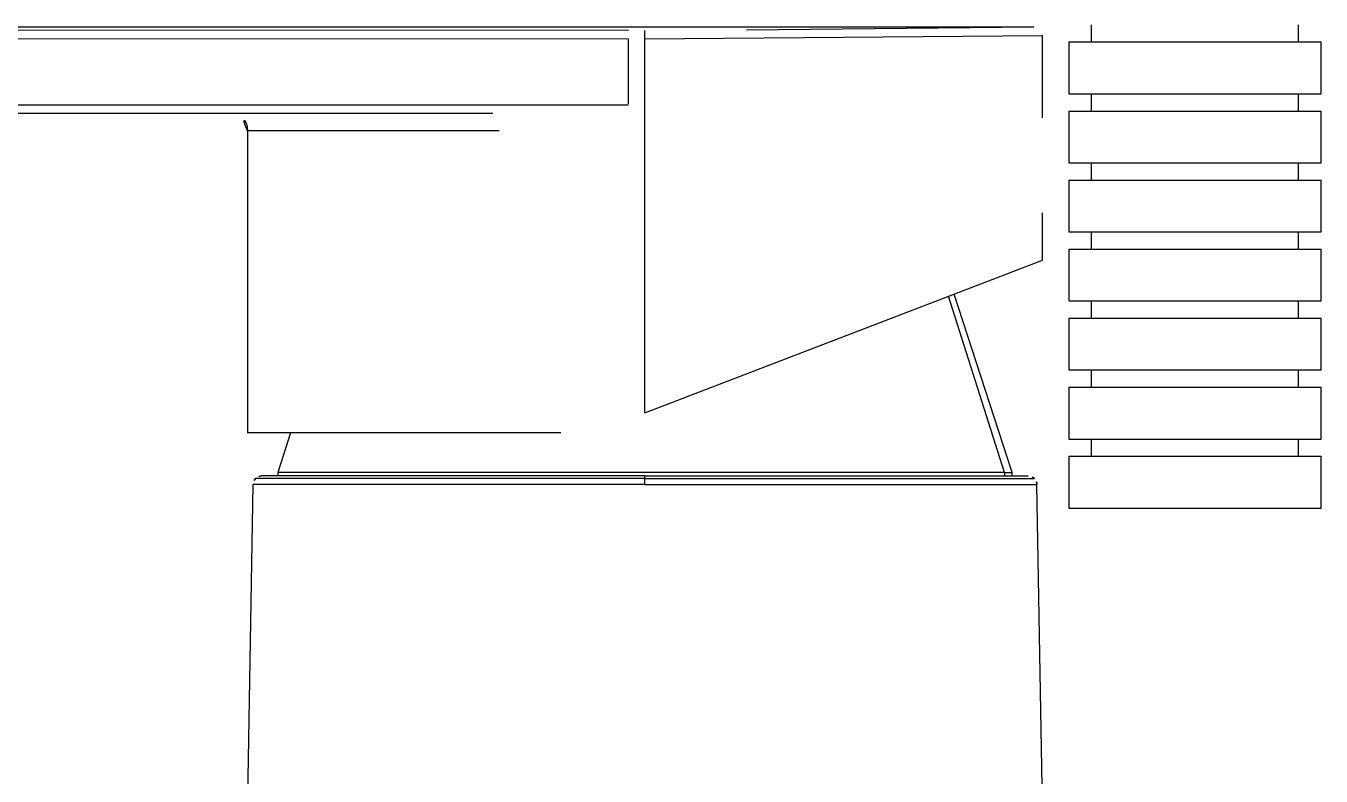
# Model space of a CAD drawing. Extents: x 0 to 16296672895, y -37409619871 to 0.
# Drawn here: x 16296672527.8 to 16296672602.8, y -37409617853.2 to -37409617809.8 of the extents above; entities that cross this region are included whole.
import ezdxf

# ---------------------------------------------------------------- set-up
doc = ezdxf.new("R2010")
doc.units = 0
doc.header["$LTSCALE"] = 10
doc.header["$MEASUREMENT"] = 0
doc.layers.add('1', color=7, linetype='CONTINUOUS')

msp = doc.modelspace()

# ---------------------------------------------------------------- linework, layer by layer
at = {"layer": '1', "color": 7, "linetype": 'Continuous'}
for p, q in [((16296672586.15024, -37409617809.823608), (16296672467.149611, -37409617809.823608)), ((16296672563.649879, -37409617810.515083), (16296672563.649879, -37409617810.015152)), ((16296672589.48234, -37409617809.685341), (16296672589.48234, -37409617810.685341)), ((16296672601.48234, -37409617810.685341), (16296672601.48234, -37409617809.685341)), ((16296672562.69137, -37409617810.51474), (16296672487.70323, -37409617810.490334)), ((16296672562.69165, -37409617814.296944), (16296672562.691389, -37409617810.514961)), ((16296672563.649879, -37409617832.169762), (16296672563.649879, -37409617810.515083)), ((16296672586.649879, -37409617815.073608), (16296672586.649879, -37409617810.297127)), ((16296672588.182341, -37409617810.685341), (16296672588.182341, -37409617813.685341)), ((16296672588.182341, -37409617810.685341), (16296672595.48234, -37409617810.685341)), ((16296672595.48234, -37409617810.685341), (16296672602.782339, -37409617810.685341)), ((16296672602.782339, -37409617813.685341), (16296672602.782339, -37409617810.685341)), ((16296672588.182341, -37409617813.685341), (16296672595.48234, -37409617813.685341)), ((16296672589.48234, -37409617813.685341), (16296672589.48234, -37409617814.685341)), ((16296672595.48234, -37409617813.685341), (16296672602.782339, -37409617813.685341)), ((16296672601.48234, -37409617814.685341), (16296672601.48234, -37409617813.685341)), ((16296672487.70323, -37409617814.323608), (16296672562.680719, -37409617814.323608)), ((16296672588.182341, -37409617814.685341), (16296672588.182341, -37409617817.685341)), ((16296672588.182341, -37409617814.685341), (16296672595.48234, -37409617814.685341)), ((16296672595.48234, -37409617814.685341), (16296672602.782339, -37409617814.685341)), ((16296672602.782339, -37409617817.685341), (16296672602.782339, -37409617814.685341)), ((16296672554.839781, -37409617814.823608), (16296672487.713131, -37409617814.823608)), ((16296672540.649879, -37409617815.823608), (16296672540.649879, -37409617833.323608)), ((16296672555.206869, -37409617815.823608), (16296672540.649879, -37409617815.823608)), ((16296672588.182341, -37409617817.685341), (16296672595.48234, -37409617817.685341)), ((16296672589.48234, -37409617817.685341), (16296672589.48234, -37409617818.685341)), ((16296672595.48234, -37409617817.685341), (16296672602.782339, -37409617817.685341)), ((16296672601.48234, -37409617818.685341), (16296672601.48234, -37409617817.685341)), ((16296672588.182341, -37409617818.685341), (16296672588.182341, -37409617821.685341)), ((16296672588.182341, -37409617818.685341), (16296672595.48234, -37409617818.685341)), ((16296672595.48234, -37409617818.685341), (16296672602.782339, -37409617818.685341)), ((16296672602.782339, -37409617821.685341), (16296672602.782339, -37409617818.685341)), ((16296672586.649879, -37409617823.323608), (16296672586.649879, -37409617820.573608)), ((16296672588.182341, -37409617821.685341), (16296672595.48234, -37409617821.685341)), ((16296672589.48234, -37409617821.685341), (16296672589.48234, -37409617822.685341)), ((16296672595.48234, -37409617821.685341), (16296672602.782339, -37409617821.685341)), ((16296672601.48234, -37409617822.685341), (16296672601.48234, -37409617821.685341)), ((16296672588.182341, -37409617822.685341), (16296672588.182341, -37409617825.685341)), ((16296672588.182341, -37409617822.685341), (16296672595.48234, -37409617822.685341)), ((16296672595.48234, -37409617822.685341), (16296672602.782339, -37409617822.685341)), ((16296672602.782339, -37409617825.685341), (16296672602.782339, -37409617822.685341)), ((16296672563.649879, -37409617832.169762), (16296672586.649879, -37409617823.323608)), ((16296672584.45789, -37409617835.623596), (16296672581.217739, -37409617825.413048)), ((16296672584.899879, -37409617835.623596), (16296672581.5495, -37409617825.285309)), ((16296672588.182341, -37409617825.685341), (16296672595.48234, -37409617825.685341)), ((16296672589.48234, -37409617825.685341), (16296672589.48234, -37409617826.685341)), ((16296672595.48234, -37409617825.685341), (16296672602.782339, -37409617825.685341)), ((16296672601.48234, -37409617826.685341), (16296672601.48234, -37409617825.685341)), ((16296672588.182341, -37409617826.685341), (16296672588.182341, -37409617829.685341)), ((16296672588.182341, -37409617826.685341), (16296672595.48234, -37409617826.685341)), ((16296672595.48234, -37409617826.685341), (16296672602.782339, -37409617826.685341)), ((16296672602.782339, -37409617829.685341), (16296672602.782339, -37409617826.685341)), ((16296672588.182341, -37409617829.685341), (16296672595.48234, -37409617829.685341)), ((16296672589.48234, -37409617829.685341), (16296672589.48234, -37409617830.685341)), ((16296672595.48234, -37409617829.685341), (16296672602.782339, -37409617829.685341)), ((16296672601.48234, -37409617830.685341), (16296672601.48234, -37409617829.685341)), ((16296672588.182341, -37409617830.685341), (16296672588.182341, -37409617833.685341)), ((16296672588.182341, -37409617830.685341), (16296672595.48234, -37409617830.685341)), ((16296672595.48234, -37409617830.685341), (16296672602.782339, -37409617830.685341)), ((16296672602.782339, -37409617833.685341), (16296672602.782339, -37409617830.685341)), ((16296672558.7931, -37409617833.323608), (16296672540.649879, -37409617833.323608)), ((16296672543.145269, -37409617833.323547), (16296672542.399879, -37409617835.623596)), ((16296672588.182341, -37409617833.685341), (16296672595.48234, -37409617833.685341)), ((16296672589.48234, -37409617833.685341), (16296672589.48234, -37409617834.685341)), ((16296672595.48234, -37409617833.685341), (16296672602.782339, -37409617833.685341)), ((16296672601.48234, -37409617834.685341), (16296672601.48234, -37409617833.685341)), ((16296672588.182341, -37409617834.685341), (16296672588.182341, -37409617837.685341)), ((16296672588.182341, -37409617834.685341), (16296672595.48234, -37409617834.685341)), ((16296672595.48234, -37409617834.685341), (16296672602.782339, -37409617834.685341)), ((16296672602.782339, -37409617837.685341), (16296672602.782339, -37409617834.685341)), ((16296672542.399879, -37409617835.623596), (16296672542.399879, -37409617835.823608)), ((16296672584.45789, -37409617835.623596), (16296672542.399879, -37409617835.623596)), ((16296672584.45789, -37409617835.623596), (16296672584.899879, -37409617835.623596)), ((16296672584.45789, -37409617835.623596), (16296672584.45789, -37409617835.823608)), ((16296672584.899879, -37409617835.823608), (16296672584.899879, -37409617835.623596)), ((16296672540.960661, -37409617836.317337), (16296672540.64381, -37409617854.469948)), ((16296672563.649879, -37409617836.317337), (16296672540.960661, -37409617836.317337)), ((16296672563.649879, -37409617835.967697), (16296672541.11088, -37409617835.967697)), ((16296672563.649879, -37409617835.823608), (16296672541.463091, -37409617835.823608)), ((16296672563.649879, -37409617835.967697), (16296672563.649879, -37409617835.823608)), ((16296672563.649879, -37409617835.823608), (16296672585.83667, -37409617835.823608)), ((16296672563.649879, -37409617835.967697), (16296672586.188881, -37409617835.967697)), ((16296672563.649879, -37409617836.317337), (16296672563.649879, -37409617835.967697)), ((16296672563.649879, -37409617836.317337), (16296672586.33909, -37409617836.317337)), ((16296672586.72513, -37409617858.433388), (16296672586.33909, -37409617836.317337)), ((16296672588.182341, -37409617837.685341), (16296672595.48234, -37409617837.685341)), ((16296672595.48234, -37409617837.685341), (16296672602.782339, -37409617837.685341))]:
    msp.add_line(p, q, dxfattribs=at)
for points in [[(16296672562.7068, -37409617810.014832, 0), (16296672520.71003, -37409617810.000931, 0), (16296672487.713369, -37409617809.990387, 0)], [(16296672562.691389, -37409617810.51474, 0), (16296672562.69923, -37409617810.132553, 0), (16296672562.7068, -37409617810.014832, 0)], [(16296672563.649879, -37409617810.015152, 0), (16296672563.06535, -37409617810.015022, 0), (16296672562.7068, -37409617810.014816, 0)], [(16296672586.15024, -37409617809.823601, 0), (16296672586.15024, -37409617809.823601, 0), (16296672586.15023, -37409617809.823601, 0), (16296672586.150221, -37409617809.823601, 0), (16296672586.15003, -37409617809.823601, 0), (16296672586.146879, -37409617809.823647, 0), (16296672586.09479, -37409617809.824547, 0), (16296672585.909321, -37409617809.827682, 0), (16296672585.551189, -37409617809.833656, 0), (16296672584.966551, -37409617809.843224, 0), (16296672583.967051, -37409617809.858971, 0), (16296672582.523939, -37409617809.880363, 0), (16296672580.590441, -37409617809.90657, 0), (16296672578.216089, -37409617809.934853, 0), (16296672575.64473, -37409617809.960709, 0), (16296672573.12904, -37409617809.981148, 0), (16296672569.531691, -37409617810.00206, 0), (16296672566.403641, -37409617810.012283, 0), (16296672563.649879, -37409617810.015152, 0)], [(16296672586.649851, -37409617810.328117, 0), (16296672586.46776, -37409617809.937668, 0), (16296672586.14419, -37409617809.823639, 0)], [(16296672563.649879, -37409617810.514961, 0), (16296672563.11301, -37409617810.514961, 0), (16296672562.69137, -37409617810.514961, 0)], [(16296672586.649719, -37409617810.324799, 0), (16296672586.649719, -37409617810.324799, 0), (16296672586.649719, -37409617810.324806, 0), (16296672586.6497, -37409617810.324806, 0), (16296672586.649309, -37409617810.32486, 0), (16296672586.642879, -37409617810.325127, 0), (16296672586.538839, -37409617810.327316, 0), (16296672584.8958, -37409617810.353104, 0), (16296672563.649879, -37409617810.515083, 0)], [(16296672554.839781, -37409617814.823608, 0), (16296672559.229321, -37409617814.634354, 0), (16296672559.723021, -37409617814.598633, 0), (16296672560.216829, -37409617814.561203, 0), (16296672560.710751, -37409617814.522331, 0), (16296672561.204729, -37409617814.48201, 0), (16296672561.69873, -37409617814.43988, 0), (16296672562.19264, -37409617814.395172, 0), (16296672562.680719, -37409617814.323608, 0)], [(16296672555.206869, -37409617815.823608, 0), (16296672557.071051, -37409617815.682968, 0), (16296672558.962111, -37409617815.349937, 0), (16296672560.86515, -37409617814.907227, 0), (16296672561.81786, -37409617814.657204, 0), (16296672562.292521, -37409617814.520851, 0), (16296672562.526409, -37409617814.441322, 0), (16296672562.639059, -37409617814.390587, 0), (16296672562.688869, -37409617814.354233, 0), (16296672562.70083, -37409617814.326187, 0), (16296672562.69165, -37409617814.296944, 0)], [(16296672562.680719, -37409617814.323608, 0), (16296672562.688511, -37409617814.311111, 0), (16296672562.69165, -37409617814.296944, 0)], [(16296672555.206869, -37409617815.823608, 0), (16296672555.20668, -37409617815.792198, 0), (16296672555.206141, -37409617815.760818, 0), (16296672555.20524, -37409617815.7295, 0), (16296672555.20397, -37409617815.698273, 0), (16296672555.202351, -37409617815.667183, 0), (16296672555.200359, -37409617815.636223, 0), (16296672555.198021, -37409617815.605461, 0), (16296672555.19533, -37409617815.574913, 0), (16296672555.192289, -37409617815.544617, 0), (16296672555.1889, -37409617815.514587, 0), (16296672555.18516, -37409617815.484871, 0), (16296672555.181089, -37409617815.455482, 0), (16296672555.17667, -37409617815.42646, 0), (16296672555.17193, -37409617815.397827, 0), (16296672555.166849, -37409617815.369614, 0), (16296672555.161461, -37409617815.34185, 0), (16296672555.15575, -37409617815.314568, 0), (16296672555.149719, -37409617815.287781, 0), (16296672555.143391, -37409617815.26152, 0), (16296672555.136761, -37409617815.235817, 0), (16296672555.129841, -37409617815.210701, 0), (16296672555.12262, -37409617815.18618, 0), (16296672555.115141, -37409617815.162292, 0), (16296672555.10737, -37409617815.139061, 0), (16296672555.09935, -37409617815.116501, 0), (16296672555.09107, -37409617815.094643, 0), (16296672555.082541, -37409617815.073486, 0), (16296672555.073771, -37409617815.053093, 0), (16296672555.06477, -37409617815.033447, 0), (16296672555.05555, -37409617815.014587, 0), (16296672555.04611, -37409617814.996529, 0), (16296672555.03647, -37409617814.979279, 0), (16296672555.02664, -37409617814.962868, 0), (16296672555.016621, -37409617814.947304, 0), (16296672555.00643, -37409617814.932602, 0), (16296672554.99608, -37409617814.918777, 0), (16296672554.985571, -37409617814.905853, 0), (16296672554.974911, -37409617814.893829, 0), (16296672554.964121, -37409617814.882729, 0), (16296672554.953211, -37409617814.872551, 0), (16296672554.94219, -37409617814.863312, 0), (16296672554.93107, -37409617814.855026, 0), (16296672554.919861, -37409617814.847687, 0), (16296672554.90856, -37409617814.841316, 0), (16296672554.8972, -37409617814.835907, 0), (16296672554.88579, -37409617814.83149, 0), (16296672554.874319, -37409617814.828041, 0), (16296672554.862829, -37409617814.825577, 0), (16296672554.851311, -37409617814.824097, 0), (16296672554.839781, -37409617814.823608, 0)], [(16296672586.649879, -37409617820.573608, 0), (16296672586.649879, -37409617820.573608, 0), (16296672586.64987, -37409617820.573547, 0), (16296672586.64978, -37409617820.572769, 0), (16296672586.648291, -37409617820.56028, 0), (16296672586.62574, -37409617820.363869, 0), (16296672586.48488, -37409617817.825829, 0), (16296672586.62569, -37409617815.283867, 0), (16296672586.64826, -37409617815.087143, 0), (16296672586.649771, -37409617815.074463, 0), (16296672586.64987, -37409617815.073662, 0), (16296672586.649879, -37409617815.073624, 0), (16296672586.649879, -37409617815.073608, 0)], [(16296672558.7931, -37409617833.323608, 0), (16296672560.824089, -37409617833.115189, 0), (16296672562.382891, -37409617832.657066, 0)], [(16296672562.382891, -37409617832.657066, 0), (16296672563.092199, -37409617832.384247, 0), (16296672563.649879, -37409617832.169762, 0)]]:
    msp.add_polyline3d(points, dxfattribs=at)
for centre, radius, start, end in [((16296672539.649879, -37409617815.823608), 1, 0, 90), ((16296672541.463091, -37409617836.326103), 0.5025, 134.50002524, 178.99979072), ((16296672541.463091, -37409617836.326103), 0.5025, 90, 134.50002524), ((16296672585.83667, -37409617836.326103), 0.5025, 45.49997476, 90), ((16296672585.83667, -37409617836.326103), 0.5025, 1.00020928, 45.49997476)]:
    msp.add_arc(centre, radius, start, end, dxfattribs=at)

doc.saveas('drawing.dxf')
